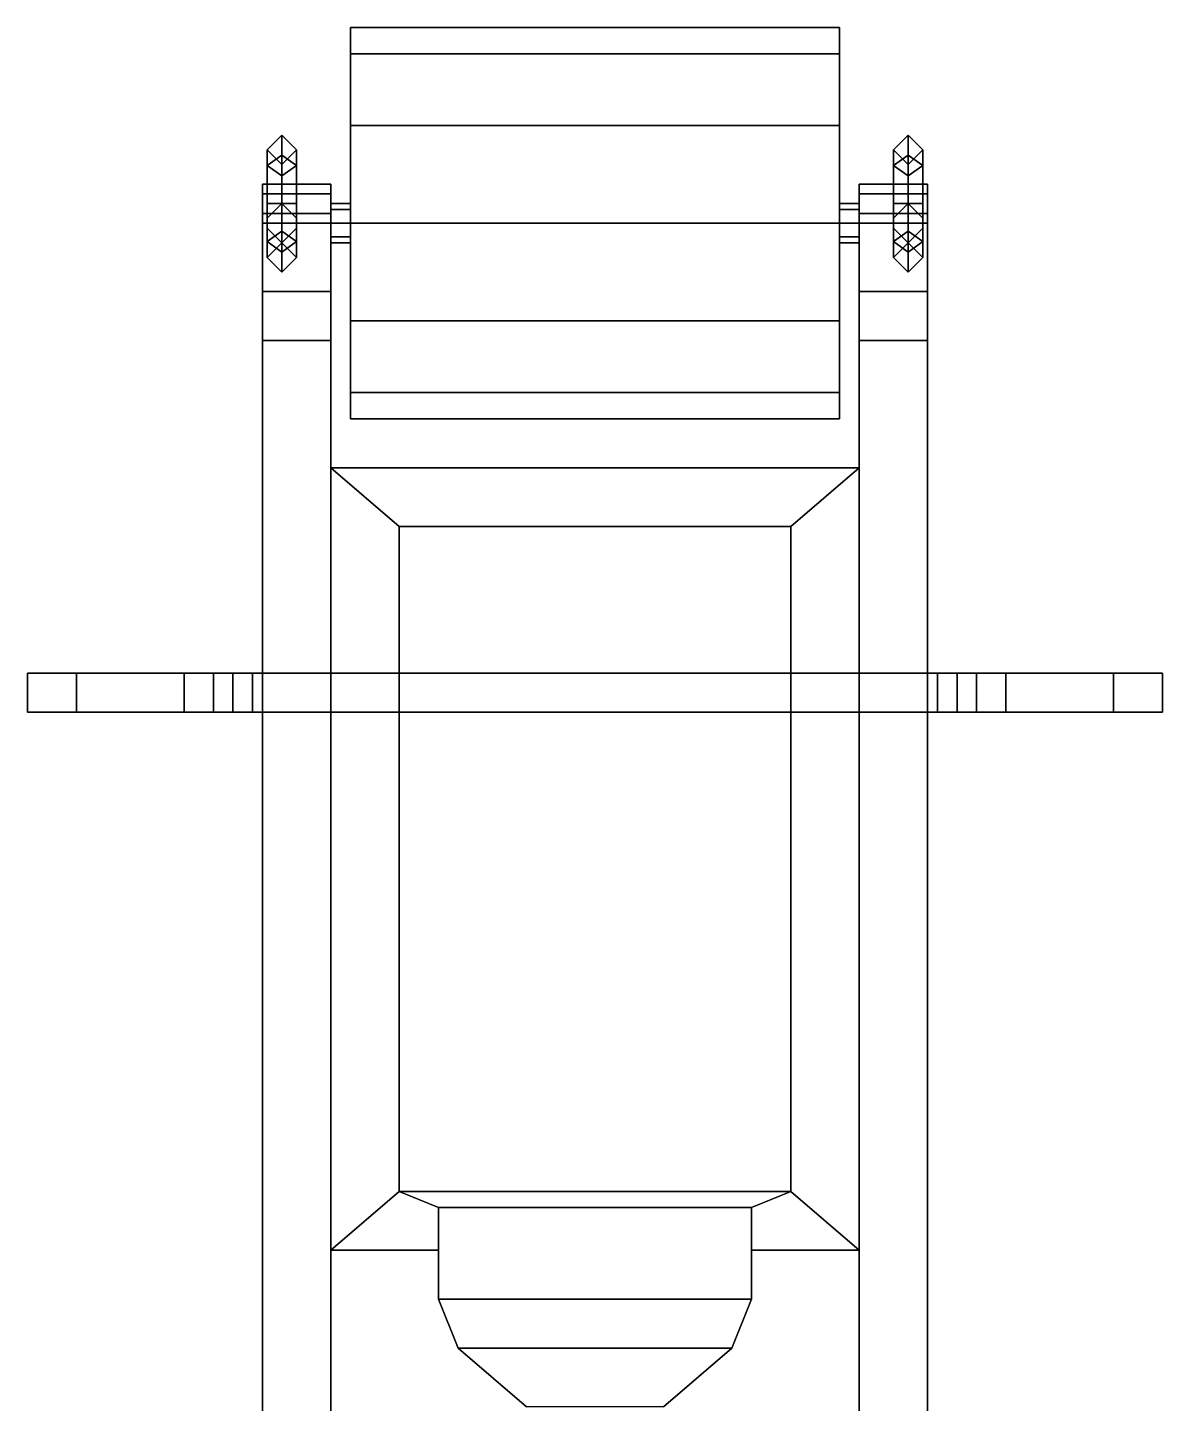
# Model space of a CAD drawing. Extents: x -0.76 to 0.76, y -2.11 to 2.1.
# Drawn here: x -0.58 to 0.58, y 0.693 to 2.1 of the extents above; entities that cross this region are included whole.
import ezdxf

# ---------------------------------------------------------------- set-up
doc = ezdxf.new("R2010")
doc.units = 0
doc.layers.add('FRAME', color=5, linetype='CONTINUOUS')

msp = doc.modelspace()

# ---------------------------------------------------------------- linework, layer by layer
at = {"layer": 'FRAME'}
for points in [[(0.25, 2.0732, 0.58), (0.25, 2.1, 0.48), (-0.25, 2.1, 0.48), (-0.25, 2.0732, 0.58)], [(0.25, 2.1, 0.48), (0.25, 2.0732, 0.38), (-0.25, 2.0732, 0.38), (-0.25, 2.1, 0.48)], [(-0.25, 2.0732, 0.58), (-0.25, 2.1, 0.48), (-0.25, 1.92, 0.48), (-0.25, 1.9141, 0.4941)], [(-0.25, 2.1, 0.48), (-0.25, 2.0732, 0.38), (-0.25, 1.9141, 0.4659), (-0.25, 1.92, 0.48)], [(0.25, 2.0732, 0.38), (0.25, 2.1, 0.48), (0.25, 1.92, 0.48), (0.25, 1.9141, 0.4659)], [(0.25, 2.1, 0.48), (0.25, 2.0732, 0.58), (0.25, 1.9141, 0.4941), (0.25, 1.92, 0.48)], [(0.25, 2, 0.6532), (0.25, 2.0732, 0.58), (-0.25, 2.0732, 0.58), (-0.25, 2, 0.6532)], [(0.25, 2.0732, 0.38), (0.25, 2, 0.3068), (-0.25, 2, 0.3068), (-0.25, 2.0732, 0.38)], [(-0.25, 2, 0.6532), (-0.25, 2.0732, 0.58), (-0.25, 1.9141, 0.4941)], [(-0.25, 2.0732, 0.38), (-0.25, 2, 0.3068), (-0.25, 1.9141, 0.4659)], [(0.25, 2, 0.3068), (0.25, 2.0732, 0.38), (0.25, 1.9141, 0.4659)], [(0.25, 2.0732, 0.58), (0.25, 2, 0.6532), (0.25, 1.9141, 0.4941)], [(0.25, 1.9, 0.68), (0.25, 2, 0.6532), (-0.25, 2, 0.6532), (-0.25, 1.9, 0.68)], [(0.25, 2, 0.3068), (0.25, 1.9, 0.28), (-0.25, 1.9, 0.28), (-0.25, 2, 0.3068)], [(-0.25, 1.9, 0.68), (-0.25, 2, 0.6532), (-0.25, 1.9141, 0.4941), (-0.25, 1.9, 0.5)], [(-0.25, 2, 0.3068), (-0.25, 1.9, 0.28), (-0.25, 1.9, 0.46), (-0.25, 1.9141, 0.4659)], [(0.25, 1.9, 0.28), (0.25, 2, 0.3068), (0.25, 1.9141, 0.4659), (0.25, 1.9, 0.46)], [(0.25, 2, 0.6532), (0.25, 1.9, 0.68), (0.25, 1.9, 0.5), (0.25, 1.9141, 0.4941)], [(-0.32, 1.99, 0.355), (-0.335, 1.975, 0.355), (-0.335, 1.9589, 0.3939), (-0.32, 1.9695, 0.4045)], [(-0.32, 1.9695, 0.3055), (-0.335, 1.9589, 0.3161), (-0.335, 1.975, 0.355), (-0.32, 1.99, 0.355)], [(-0.305, 1.975, 0.355), (-0.32, 1.99, 0.355), (-0.32, 1.9695, 0.4045), (-0.305, 1.9589, 0.3939)], [(-0.305, 1.9589, 0.3161), (-0.32, 1.9695, 0.3055), (-0.32, 1.99, 0.355), (-0.305, 1.975, 0.355)], [(0.32, 1.99, 0.355), (0.305, 1.975, 0.355), (0.305, 1.9589, 0.3939), (0.32, 1.9695, 0.4045)], [(0.32, 1.9695, 0.3055), (0.305, 1.9589, 0.3161), (0.305, 1.975, 0.355), (0.32, 1.99, 0.355)], [(0.335, 1.975, 0.355), (0.32, 1.99, 0.355), (0.32, 1.9695, 0.4045), (0.335, 1.9589, 0.3939)], [(0.335, 1.9589, 0.3161), (0.32, 1.9695, 0.3055), (0.32, 1.99, 0.355), (0.335, 1.975, 0.355)], [(-0.335, 1.975, 0.355), (-0.32, 1.96, 0.355), (-0.32, 1.9483, 0.3833), (-0.335, 1.9589, 0.3939)], [(-0.335, 1.9589, 0.3161), (-0.32, 1.9483, 0.3267), (-0.32, 1.96, 0.355), (-0.335, 1.975, 0.355)], [(-0.32, 1.9695, 0.4045), (-0.335, 1.9589, 0.3939), (-0.335, 1.92, 0.41), (-0.32, 1.92, 0.425)], [(-0.32, 1.92, 0.285), (-0.335, 1.92, 0.3), (-0.335, 1.9589, 0.3161), (-0.32, 1.9695, 0.3055)], [(-0.32, 1.96, 0.355), (-0.305, 1.975, 0.355), (-0.305, 1.9589, 0.3939), (-0.32, 1.9483, 0.3833)], [(-0.32, 1.9483, 0.3267), (-0.305, 1.9589, 0.3161), (-0.305, 1.975, 0.355), (-0.32, 1.96, 0.355)], [(-0.305, 1.9589, 0.3939), (-0.32, 1.9695, 0.4045), (-0.32, 1.92, 0.425), (-0.305, 1.92, 0.41)], [(-0.305, 1.92, 0.3), (-0.32, 1.92, 0.285), (-0.32, 1.9695, 0.3055), (-0.305, 1.9589, 0.3161)], [(0.305, 1.975, 0.355), (0.32, 1.96, 0.355), (0.32, 1.9483, 0.3833), (0.305, 1.9589, 0.3939)], [(0.305, 1.9589, 0.3161), (0.32, 1.9483, 0.3267), (0.32, 1.96, 0.355), (0.305, 1.975, 0.355)], [(0.32, 1.9695, 0.4045), (0.305, 1.9589, 0.3939), (0.305, 1.92, 0.41), (0.32, 1.92, 0.425)], [(0.32, 1.92, 0.285), (0.305, 1.92, 0.3), (0.305, 1.9589, 0.3161), (0.32, 1.9695, 0.3055)], [(0.32, 1.96, 0.355), (0.335, 1.975, 0.355), (0.335, 1.9589, 0.3939), (0.32, 1.9483, 0.3833)], [(0.32, 1.9483, 0.3267), (0.335, 1.9589, 0.3161), (0.335, 1.975, 0.355), (0.32, 1.96, 0.355)], [(0.335, 1.9589, 0.3939), (0.32, 1.9695, 0.4045), (0.32, 1.92, 0.425), (0.335, 1.92, 0.41)], [(0.335, 1.92, 0.3), (0.32, 1.92, 0.285), (0.32, 1.9695, 0.3055), (0.335, 1.9589, 0.3161)], [(-0.335, 1.9589, 0.3939), (-0.32, 1.9483, 0.3833), (-0.32, 1.92, 0.395), (-0.335, 1.92, 0.41)], [(-0.335, 1.92, 0.3), (-0.32, 1.92, 0.315), (-0.32, 1.9483, 0.3267), (-0.335, 1.9589, 0.3161)], [(-0.32, 1.9483, 0.3833), (-0.305, 1.9589, 0.3939), (-0.305, 1.92, 0.41), (-0.32, 1.92, 0.395)], [(-0.32, 1.92, 0.315), (-0.305, 1.92, 0.3), (-0.305, 1.9589, 0.3161), (-0.32, 1.9483, 0.3267)], [(0.305, 1.9589, 0.3939), (0.32, 1.9483, 0.3833), (0.32, 1.92, 0.395), (0.305, 1.92, 0.41)], [(0.305, 1.92, 0.3), (0.32, 1.92, 0.315), (0.32, 1.9483, 0.3267), (0.305, 1.9589, 0.3161)], [(0.32, 1.9483, 0.3833), (0.335, 1.9589, 0.3939), (0.335, 1.92, 0.41), (0.32, 1.92, 0.395)], [(0.32, 1.92, 0.315), (0.335, 1.92, 0.3), (0.335, 1.9589, 0.3161), (0.32, 1.9483, 0.3267)], [(-0.34, 1.94, 0.46), (-0.34, 1.91, 0.44), (-0.34, 1.93, 0.5), (-0.34, 1.94, 0.48)], [(-0.27, 1.91, 0.44), (-0.34, 1.91, 0.44), (-0.34, 1.94, 0.46), (-0.27, 1.94, 0.46)], [(-0.27, 1.94, 0.46), (-0.34, 1.94, 0.46), (-0.34, 1.94, 0.48), (-0.27, 1.94, 0.48)], [(-0.34, 1.94, 0.48), (-0.34, 1.93, 0.5), (-0.27, 1.93, 0.5), (-0.27, 1.94, 0.48)], [(-0.34, 1.93, 0.5), (-0.34, 1.9, 0.53), (-0.27, 1.9, 0.53), (-0.27, 1.93, 0.5)], [(-0.34, 1.91, 0.44), (-0.34, 1.83, 0.42), (-0.34, 1.9, 0.53), (-0.34, 1.93, 0.5)], [(-0.27, 1.94, 0.48), (-0.27, 1.93, 0.5), (-0.27, 1.91, 0.44), (-0.27, 1.94, 0.46)], [(-0.27, 1.93, 0.5), (-0.27, 1.9, 0.53), (-0.27, 1.83, 0.42), (-0.27, 1.91, 0.44)], [(0.34, 1.91, 0.44), (0.27, 1.91, 0.44), (0.27, 1.94, 0.46), (0.34, 1.94, 0.46)], [(0.34, 1.94, 0.46), (0.27, 1.94, 0.46), (0.27, 1.94, 0.48), (0.34, 1.94, 0.48)], [(0.27, 1.94, 0.48), (0.27, 1.93, 0.5), (0.34, 1.93, 0.5), (0.34, 1.94, 0.48)], [(0.27, 1.94, 0.46), (0.27, 1.91, 0.44), (0.27, 1.93, 0.5), (0.27, 1.94, 0.48)], [(0.27, 1.93, 0.5), (0.27, 1.9, 0.53), (0.34, 1.9, 0.53), (0.34, 1.93, 0.5)], [(0.27, 1.91, 0.44), (0.27, 1.83, 0.42), (0.27, 1.9, 0.53), (0.27, 1.93, 0.5)], [(0.34, 1.94, 0.48), (0.34, 1.93, 0.5), (0.34, 1.91, 0.44), (0.34, 1.94, 0.46)], [(0.34, 1.93, 0.5), (0.34, 1.9, 0.53), (0.34, 1.83, 0.42), (0.34, 1.91, 0.44)], [(-0.32, 1.92, 0.425), (-0.335, 1.92, 0.41), (-0.335, 1.8811, 0.3939), (-0.32, 1.8705, 0.4045)], [(-0.335, 1.92, 0.41), (-0.32, 1.92, 0.395), (-0.32, 1.8917, 0.3833), (-0.335, 1.8811, 0.3939)], [(-0.32, 1.8705, 0.3055), (-0.335, 1.8811, 0.3161), (-0.335, 1.92, 0.3), (-0.32, 1.92, 0.285)], [(-0.335, 1.8811, 0.3161), (-0.32, 1.8917, 0.3267), (-0.32, 1.92, 0.315), (-0.335, 1.92, 0.3)], [(-0.32, 1.92, 0.425), (-0.335, 1.905, 0.4038), (-0.335, 1.905, 0.44), (-0.32, 1.92, 0.45)], [(-0.305, 1.92, 0.41), (-0.32, 1.92, 0.425), (-0.32, 1.8705, 0.4045), (-0.305, 1.8811, 0.3939)], [(-0.32, 1.92, 0.395), (-0.305, 1.92, 0.41), (-0.305, 1.8811, 0.3939), (-0.32, 1.8917, 0.3833)], [(-0.305, 1.8811, 0.3161), (-0.32, 1.8705, 0.3055), (-0.32, 1.92, 0.285), (-0.305, 1.92, 0.3)], [(-0.32, 1.8917, 0.3267), (-0.305, 1.8811, 0.3161), (-0.305, 1.92, 0.3), (-0.32, 1.92, 0.315)], [(-0.305, 1.905, 0.4038), (-0.32, 1.92, 0.425), (-0.32, 1.92, 0.45), (-0.305, 1.905, 0.44)], [(-0.25, 1.9141, 0.4941), (-0.25, 1.92, 0.48), (-0.27, 1.92, 0.48), (-0.27, 1.9141, 0.4941)], [(-0.25, 1.92, 0.48), (-0.25, 1.9141, 0.4659), (-0.27, 1.9141, 0.4659), (-0.27, 1.92, 0.48)], [(-0.25, 1.9, 0.5), (-0.25, 1.9141, 0.4941), (-0.27, 1.9141, 0.4941), (-0.27, 1.9, 0.5)], [(-0.25, 1.9141, 0.4659), (-0.25, 1.9, 0.46), (-0.27, 1.9, 0.46), (-0.27, 1.9141, 0.4659)], [(0.25, 1.92, 0.48), (0.25, 1.9141, 0.4941), (0.27, 1.9141, 0.4941), (0.27, 1.92, 0.48)], [(0.25, 1.9141, 0.4659), (0.25, 1.92, 0.48), (0.27, 1.92, 0.48), (0.27, 1.9141, 0.4659)], [(0.25, 1.9141, 0.4941), (0.25, 1.9, 0.5), (0.27, 1.9, 0.5), (0.27, 1.9141, 0.4941)], [(0.25, 1.9, 0.46), (0.25, 1.9141, 0.4659), (0.27, 1.9141, 0.4659), (0.27, 1.9, 0.46)], [(0.32, 1.92, 0.425), (0.305, 1.92, 0.41), (0.305, 1.8811, 0.3939), (0.32, 1.8705, 0.4045)], [(0.305, 1.92, 0.41), (0.32, 1.92, 0.395), (0.32, 1.8917, 0.3833), (0.305, 1.8811, 0.3939)], [(0.32, 1.8705, 0.3055), (0.305, 1.8811, 0.3161), (0.305, 1.92, 0.3), (0.32, 1.92, 0.285)], [(0.305, 1.8811, 0.3161), (0.32, 1.8917, 0.3267), (0.32, 1.92, 0.315), (0.305, 1.92, 0.3)], [(0.32, 1.92, 0.425), (0.305, 1.905, 0.4038), (0.305, 1.905, 0.44), (0.32, 1.92, 0.45)], [(0.335, 1.92, 0.41), (0.32, 1.92, 0.425), (0.32, 1.8705, 0.4045), (0.335, 1.8811, 0.3939)], [(0.32, 1.92, 0.395), (0.335, 1.92, 0.41), (0.335, 1.8811, 0.3939), (0.32, 1.8917, 0.3833)], [(0.335, 1.8811, 0.3161), (0.32, 1.8705, 0.3055), (0.32, 1.92, 0.285), (0.335, 1.92, 0.3)], [(0.32, 1.8917, 0.3267), (0.335, 1.8811, 0.3161), (0.335, 1.92, 0.3), (0.32, 1.92, 0.315)], [(0.335, 1.905, 0.4038), (0.32, 1.92, 0.425), (0.32, 1.92, 0.45), (0.335, 1.905, 0.44)], [(-0.27, 1.83, 0.42), (-0.34, 1.83, 0.42), (-0.34, 1.91, 0.44), (-0.27, 1.91, 0.44)], [(-0.34, 1.83, 0.42), (-0.34, 1.78, 0.45), (-0.34, 1.78, 0.58), (-0.34, 1.9, 0.53)], [(-0.34, 1.9, 0.53), (-0.34, 1.78, 0.58), (-0.27, 1.78, 0.58), (-0.27, 1.9, 0.53)], [(-0.335, 1.905, 0.4038), (-0.335, 1.895, 0.3996), (-0.335, 1.895, 0.44), (-0.335, 1.905, 0.44)], [(-0.305, 1.895, 0.3996), (-0.305, 1.905, 0.4038), (-0.305, 1.905, 0.44), (-0.305, 1.895, 0.44)], [(-0.27, 1.9, 0.53), (-0.27, 1.78, 0.58), (-0.27, 1.78, 0.45), (-0.27, 1.83, 0.42)], [(-0.25, 1.8859, 0.4941), (-0.25, 1.9, 0.5), (-0.27, 1.9, 0.5), (-0.27, 1.8859, 0.4941)], [(-0.25, 1.9, 0.46), (-0.25, 1.8859, 0.4659), (-0.27, 1.8859, 0.4659), (-0.27, 1.9, 0.46)], [(0.25, 1.8, 0.6532), (0.25, 1.9, 0.68), (-0.25, 1.9, 0.68), (-0.25, 1.8, 0.6532)], [(0.25, 1.9, 0.28), (0.25, 1.8, 0.3068), (-0.25, 1.8, 0.3068), (-0.25, 1.9, 0.28)], [(-0.25, 1.8, 0.6532), (-0.25, 1.9, 0.68), (-0.25, 1.9, 0.5), (-0.25, 1.8859, 0.4941)], [(-0.25, 1.9, 0.28), (-0.25, 1.8, 0.3068), (-0.25, 1.8859, 0.4659), (-0.25, 1.9, 0.46)], [(0.25, 1.8, 0.3068), (0.25, 1.9, 0.28), (0.25, 1.9, 0.46), (0.25, 1.8859, 0.4659)], [(0.25, 1.9, 0.68), (0.25, 1.8, 0.6532), (0.25, 1.8859, 0.4941), (0.25, 1.9, 0.5)], [(0.25, 1.9, 0.5), (0.25, 1.8859, 0.4941), (0.27, 1.8859, 0.4941), (0.27, 1.9, 0.5)], [(0.25, 1.8859, 0.4659), (0.25, 1.9, 0.46), (0.27, 1.9, 0.46), (0.27, 1.8859, 0.4659)], [(0.34, 1.83, 0.42), (0.27, 1.83, 0.42), (0.27, 1.91, 0.44), (0.34, 1.91, 0.44)], [(0.27, 1.83, 0.42), (0.27, 1.78, 0.45), (0.27, 1.78, 0.58), (0.27, 1.9, 0.53)], [(0.27, 1.9, 0.53), (0.27, 1.78, 0.58), (0.34, 1.78, 0.58), (0.34, 1.9, 0.53)], [(0.305, 1.905, 0.4038), (0.305, 1.895, 0.3996), (0.305, 1.895, 0.44), (0.305, 1.905, 0.44)], [(0.335, 1.895, 0.3996), (0.335, 1.905, 0.4038), (0.335, 1.905, 0.44), (0.335, 1.895, 0.44)], [(0.34, 1.9, 0.53), (0.34, 1.78, 0.58), (0.34, 1.78, 0.45), (0.34, 1.83, 0.42)], [(-0.335, 1.895, 0.3996), (-0.32, 1.88, 0.4084), (-0.32, 1.88, 0.435), (-0.335, 1.895, 0.44)], [(-0.335, 1.8811, 0.3939), (-0.32, 1.8917, 0.3833), (-0.32, 1.88, 0.355), (-0.335, 1.865, 0.355)], [(-0.335, 1.865, 0.355), (-0.32, 1.88, 0.355), (-0.32, 1.8917, 0.3267), (-0.335, 1.8811, 0.3161)], [(-0.32, 1.88, 0.4084), (-0.305, 1.895, 0.3996), (-0.305, 1.895, 0.44), (-0.32, 1.88, 0.435)], [(-0.32, 1.8917, 0.3833), (-0.305, 1.8811, 0.3939), (-0.305, 1.865, 0.355), (-0.32, 1.88, 0.355)], [(-0.32, 1.88, 0.355), (-0.305, 1.865, 0.355), (-0.305, 1.8811, 0.3161), (-0.32, 1.8917, 0.3267)], [(-0.25, 1.88, 0.48), (-0.25, 1.8859, 0.4941), (-0.27, 1.8859, 0.4941), (-0.27, 1.88, 0.48)], [(-0.25, 1.8859, 0.4659), (-0.25, 1.88, 0.48), (-0.27, 1.88, 0.48), (-0.27, 1.8859, 0.4659)], [(-0.25, 1.7268, 0.58), (-0.25, 1.8, 0.6532), (-0.25, 1.8859, 0.4941)], [(-0.25, 1.8, 0.3068), (-0.25, 1.7268, 0.38), (-0.25, 1.8859, 0.4659)], [(-0.25, 1.7268, 0.38), (-0.25, 1.7, 0.48), (-0.25, 1.88, 0.48), (-0.25, 1.8859, 0.4659)], [(-0.25, 1.7, 0.48), (-0.25, 1.7268, 0.58), (-0.25, 1.8859, 0.4941), (-0.25, 1.88, 0.48)], [(0.25, 1.7268, 0.38), (0.25, 1.8, 0.3068), (0.25, 1.8859, 0.4659)], [(0.25, 1.7, 0.48), (0.25, 1.7268, 0.38), (0.25, 1.8859, 0.4659), (0.25, 1.88, 0.48)], [(0.25, 1.7268, 0.58), (0.25, 1.7, 0.48), (0.25, 1.88, 0.48), (0.25, 1.8859, 0.4941)], [(0.25, 1.8, 0.6532), (0.25, 1.7268, 0.58), (0.25, 1.8859, 0.4941)], [(0.25, 1.8859, 0.4941), (0.25, 1.88, 0.48), (0.27, 1.88, 0.48), (0.27, 1.8859, 0.4941)], [(0.25, 1.88, 0.48), (0.25, 1.8859, 0.4659), (0.27, 1.8859, 0.4659), (0.27, 1.88, 0.48)], [(0.305, 1.895, 0.3996), (0.32, 1.88, 0.4084), (0.32, 1.88, 0.435), (0.305, 1.895, 0.44)], [(0.305, 1.8811, 0.3939), (0.32, 1.8917, 0.3833), (0.32, 1.88, 0.355), (0.305, 1.865, 0.355)], [(0.305, 1.865, 0.355), (0.32, 1.88, 0.355), (0.32, 1.8917, 0.3267), (0.305, 1.8811, 0.3161)], [(0.32, 1.88, 0.4084), (0.335, 1.895, 0.3996), (0.335, 1.895, 0.44), (0.32, 1.88, 0.435)], [(0.32, 1.8917, 0.3833), (0.335, 1.8811, 0.3939), (0.335, 1.865, 0.355), (0.32, 1.88, 0.355)], [(0.32, 1.88, 0.355), (0.335, 1.865, 0.355), (0.335, 1.8811, 0.3161), (0.32, 1.8917, 0.3267)], [(-0.32, 1.8705, 0.4045), (-0.335, 1.8811, 0.3939), (-0.335, 1.865, 0.355), (-0.32, 1.85, 0.355)], [(-0.32, 1.85, 0.355), (-0.335, 1.865, 0.355), (-0.335, 1.8811, 0.3161), (-0.32, 1.8705, 0.3055)], [(-0.305, 1.8811, 0.3939), (-0.32, 1.8705, 0.4045), (-0.32, 1.85, 0.355), (-0.305, 1.865, 0.355)], [(-0.305, 1.865, 0.355), (-0.32, 1.85, 0.355), (-0.32, 1.8705, 0.3055), (-0.305, 1.8811, 0.3161)], [(0.32, 1.8705, 0.4045), (0.305, 1.8811, 0.3939), (0.305, 1.865, 0.355), (0.32, 1.85, 0.355)], [(0.32, 1.85, 0.355), (0.305, 1.865, 0.355), (0.305, 1.8811, 0.3161), (0.32, 1.8705, 0.3055)], [(0.335, 1.8811, 0.3939), (0.32, 1.8705, 0.4045), (0.32, 1.85, 0.355), (0.335, 1.865, 0.355)], [(0.335, 1.865, 0.355), (0.32, 1.85, 0.355), (0.32, 1.8705, 0.3055), (0.335, 1.8811, 0.3161)], [(-0.27, 1.78, 0.45), (-0.34, 1.78, 0.45), (-0.34, 1.83, 0.42), (-0.27, 1.83, 0.42)], [(0.34, 1.78, 0.45), (0.27, 1.78, 0.45), (0.27, 1.83, 0.42), (0.34, 1.83, 0.42)], [(0.25, 1.7268, 0.58), (0.25, 1.8, 0.6532), (-0.25, 1.8, 0.6532), (-0.25, 1.7268, 0.58)], [(0.25, 1.8, 0.3068), (0.25, 1.7268, 0.38), (-0.25, 1.7268, 0.38), (-0.25, 1.8, 0.3068)], [(-0.34, 1.78, 0.45), (-0.34, 0.26, 0.45), (-0.34, 0.26, 0.58), (-0.34, 1.78, 0.58)], [(-0.34, 0.26, 0.58), (-0.27, 0.26, 0.58), (-0.27, 1.78, 0.58), (-0.34, 1.78, 0.58)], [(-0.27, 1.78, 0.45), (-0.27, 0.26, 0.45), (-0.34, 0.26, 0.45), (-0.34, 1.78, 0.45)], [(-0.27, 1.78, 0.58), (-0.27, 0.26, 0.58), (-0.27, 0.26, 0.45), (-0.27, 1.78, 0.45)], [(0.34, 0.26, 0.45), (0.27, 0.26, 0.45), (0.27, 1.78, 0.45), (0.34, 1.78, 0.45)], [(0.27, 1.78, 0.58), (0.27, 0.26, 0.58), (0.34, 0.26, 0.58), (0.34, 1.78, 0.58)], [(0.27, 1.78, 0.45), (0.27, 0.26, 0.45), (0.27, 0.26, 0.58), (0.27, 1.78, 0.58)], [(0.34, 1.78, 0.58), (0.34, 0.26, 0.58), (0.34, 0.26, 0.45), (0.34, 1.78, 0.45)], [(0.25, 1.7, 0.48), (0.25, 1.7268, 0.58), (-0.25, 1.7268, 0.58), (-0.25, 1.7, 0.48)], [(0.25, 1.7268, 0.38), (0.25, 1.7, 0.48), (-0.25, 1.7, 0.48), (-0.25, 1.7268, 0.38)], [(-0.27, 1.65, 0.39), (-0.27, 0.85, 0.39), (-0.27, 0.85, 0.45), (-0.27, 1.65, 0.45)], [(0.27, 1.65, 0.45), (0.27, 1.65, 0.39), (-0.27, 1.65, 0.39), (-0.27, 1.65, 0.45)], [(0.27, 1.65, 0.39), (0.2, 1.59, 0.28), (-0.2, 1.59, 0.28), (-0.27, 1.65, 0.39)], [(-0.2, 1.59, 0.28), (-0.2, 0.91, 0.28), (-0.27, 0.85, 0.39), (-0.27, 1.65, 0.39)], [(0.27, 0.85, 0.39), (0.2, 0.91, 0.28), (0.2, 1.59, 0.28), (0.27, 1.65, 0.39)], [(0.27, 0.85, 0.45), (0.27, 0.85, 0.39), (0.27, 1.65, 0.39), (0.27, 1.65, 0.45)], [(0.2, 1.59, 0.28), (0.2, 0.91, 0.28), (-0.2, 0.91, 0.28), (-0.2, 1.59, 0.28)], [(-0.35, 1.44, 0.63), (-0.42, 1.44, 0.56), (-0.53, 1.44, 0.57), (-0.58, 1.44, 0.62)], [(-0.58, 1.4, 0.62), (-0.35, 1.4, 0.63), (-0.35, 1.44, 0.63), (-0.58, 1.44, 0.62)], [(-0.58, 1.4, 0.46), (-0.58, 1.4, 0.62), (-0.58, 1.44, 0.62), (-0.58, 1.44, 0.46)], [(-0.58, 1.44, 0.62), (-0.53, 1.44, 0.57), (-0.53, 1.44, 0.47), (-0.58, 1.44, 0.46)], [(-0.58, 1.44, 0.46), (-0.53, 1.44, 0.47), (-0.37, 1.44, 0.32), (-0.39, 1.44, 0.28)], [(-0.39, 1.4, 0.28), (-0.58, 1.4, 0.46), (-0.58, 1.44, 0.46), (-0.39, 1.44, 0.28)], [(-0.53, 1.44, 0.57), (-0.42, 1.44, 0.56), (-0.42, 1.4, 0.56), (-0.53, 1.4, 0.57)], [(-0.53, 1.44, 0.47), (-0.53, 1.44, 0.57), (-0.53, 1.4, 0.57), (-0.53, 1.4, 0.47)], [(-0.37, 1.44, 0.32), (-0.53, 1.44, 0.47), (-0.53, 1.4, 0.47), (-0.37, 1.4, 0.32)], [(-0.34, 1.44, 0.61), (-0.34, 1.44, 0.5), (-0.42, 1.44, 0.56), (-0.35, 1.44, 0.63)], [(-0.42, 1.44, 0.56), (-0.34, 1.44, 0.5), (-0.34, 1.4, 0.5), (-0.42, 1.4, 0.56)], [(-0.39, 1.44, 0.28), (-0.37, 1.44, 0.32), (0.37, 1.44, 0.32), (0.39, 1.44, 0.28)], [(0.39, 1.4, 0.28), (-0.39, 1.4, 0.28), (-0.39, 1.44, 0.28), (0.39, 1.44, 0.28)], [(0.37, 1.44, 0.32), (-0.37, 1.44, 0.32), (-0.37, 1.4, 0.32), (0.37, 1.4, 0.32)], [(-0.35, 1.4, 0.63), (-0.34, 1.4, 0.61), (-0.34, 1.44, 0.61), (-0.35, 1.44, 0.63)], [(0.42, 1.4, 0.56), (0.34, 1.4, 0.5), (0.34, 1.44, 0.5), (0.42, 1.44, 0.56)], [(0.42, 1.44, 0.56), (0.34, 1.44, 0.5), (0.34, 1.44, 0.61), (0.35, 1.44, 0.63)], [(0.35, 1.44, 0.63), (0.34, 1.44, 0.61), (0.34, 1.4, 0.61), (0.35, 1.4, 0.63)], [(0.58, 1.44, 0.62), (0.35, 1.44, 0.63), (0.35, 1.4, 0.63), (0.58, 1.4, 0.62)], [(0.53, 1.44, 0.57), (0.42, 1.44, 0.56), (0.35, 1.44, 0.63), (0.58, 1.44, 0.62)], [(0.37, 1.4, 0.32), (0.53, 1.4, 0.47), (0.53, 1.44, 0.47), (0.37, 1.44, 0.32)], [(0.37, 1.44, 0.32), (0.53, 1.44, 0.47), (0.58, 1.44, 0.46), (0.39, 1.44, 0.28)], [(0.39, 1.44, 0.28), (0.58, 1.44, 0.46), (0.58, 1.4, 0.46), (0.39, 1.4, 0.28)], [(0.53, 1.4, 0.57), (0.42, 1.4, 0.56), (0.42, 1.44, 0.56), (0.53, 1.44, 0.57)], [(0.53, 1.4, 0.47), (0.53, 1.4, 0.57), (0.53, 1.44, 0.57), (0.53, 1.44, 0.47)], [(0.53, 1.44, 0.47), (0.53, 1.44, 0.57), (0.58, 1.44, 0.62), (0.58, 1.44, 0.46)], [(0.58, 1.44, 0.46), (0.58, 1.44, 0.62), (0.58, 1.4, 0.62), (0.58, 1.4, 0.46)], [(-0.53, 1.4, 0.57), (-0.42, 1.4, 0.56), (-0.35, 1.4, 0.63), (-0.58, 1.4, 0.62)], [(-0.53, 1.4, 0.47), (-0.53, 1.4, 0.57), (-0.58, 1.4, 0.62), (-0.58, 1.4, 0.46)], [(-0.37, 1.4, 0.32), (-0.53, 1.4, 0.47), (-0.58, 1.4, 0.46), (-0.39, 1.4, 0.28)], [(-0.42, 1.4, 0.56), (-0.34, 1.4, 0.5), (-0.34, 1.4, 0.61), (-0.35, 1.4, 0.63)], [(0.37, 1.4, 0.32), (-0.37, 1.4, 0.32), (-0.39, 1.4, 0.28), (0.39, 1.4, 0.28)], [(0.34, 1.4, 0.61), (0.34, 1.4, 0.5), (0.42, 1.4, 0.56), (0.35, 1.4, 0.63)], [(0.35, 1.4, 0.63), (0.42, 1.4, 0.56), (0.53, 1.4, 0.57), (0.58, 1.4, 0.62)], [(0.58, 1.4, 0.46), (0.53, 1.4, 0.47), (0.37, 1.4, 0.32), (0.39, 1.4, 0.28)], [(0.58, 1.4, 0.62), (0.53, 1.4, 0.57), (0.53, 1.4, 0.47), (0.58, 1.4, 0.46)], [(-0.27, 0.85, 0.39), (-0.2, 0.91, 0.28), (-0.16, 0.8936, 0.31), (-0.16, 0.85, 0.39)], [(-0.16, 0.8936, 0.31), (-0.2, 0.91, 0.28), (0.2, 0.91, 0.28), (0.16, 0.8936, 0.31)], [(0.16, 0.85, 0.39), (0.16, 0.8936, 0.31), (0.2, 0.91, 0.28), (0.27, 0.85, 0.39)], [(-0.16, 0.8936, 0.31), (-0.16, 0.8, 0.31), (-0.16, 0.8, 0.31), (-0.16, 0.85, 0.39)], [(0.16, 0.8936, 0.31), (0.16, 0.8, 0.31), (-0.16, 0.8, 0.31), (-0.16, 0.8936, 0.31)], [(0.16, 0.8, 0.31), (0.16, 0.8, 0.31), (0.16, 0.8936, 0.31), (0.16, 0.85, 0.39)], [(-0.27, 0.85, 0.45), (-0.27, 0.85, 0.39), (-0.16, 0.85, 0.39), (-0.16, 0.85, 0.45)], [(-0.16, 0.85, 0.39), (-0.16, 0.8, 0.31), (-0.16, 0.8, 0.45), (-0.16, 0.85, 0.45)], [(0.16, 0.85, 0.45), (0.16, 0.85, 0.39), (0.27, 0.85, 0.39), (0.27, 0.85, 0.45)], [(0.16, 0.8, 0.45), (0.16, 0.8, 0.31), (0.16, 0.85, 0.39), (0.16, 0.85, 0.45)], [(-0.16, 0.8, 0.31), (-0.14, 0.75, 0.3), (-0.14, 0.75, 0.45), (-0.16, 0.8, 0.45)], [(0.16, 0.8, 0.31), (0.14, 0.75, 0.3), (-0.14, 0.75, 0.3), (-0.16, 0.8, 0.31)], [(0.14, 0.75, 0.45), (0.14, 0.75, 0.3), (0.16, 0.8, 0.31), (0.16, 0.8, 0.45)], [(-0.14, 0.75, 0.45), (-0.14, 0.75, 0.3), (-0.07, 0.69, 0.33), (-0.07, 0.69, 0.45)], [(-0.07, 0.69, 0.33), (-0.14, 0.75, 0.3), (0.14, 0.75, 0.3), (0.07, 0.69, 0.33)], [(0.07, 0.69, 0.33), (0.14, 0.75, 0.3), (0.14, 0.75, 0.45), (0.07, 0.69, 0.45)]]:
    msp.add_3dface(points, dxfattribs=at)

doc.saveas('drawing.dxf')
